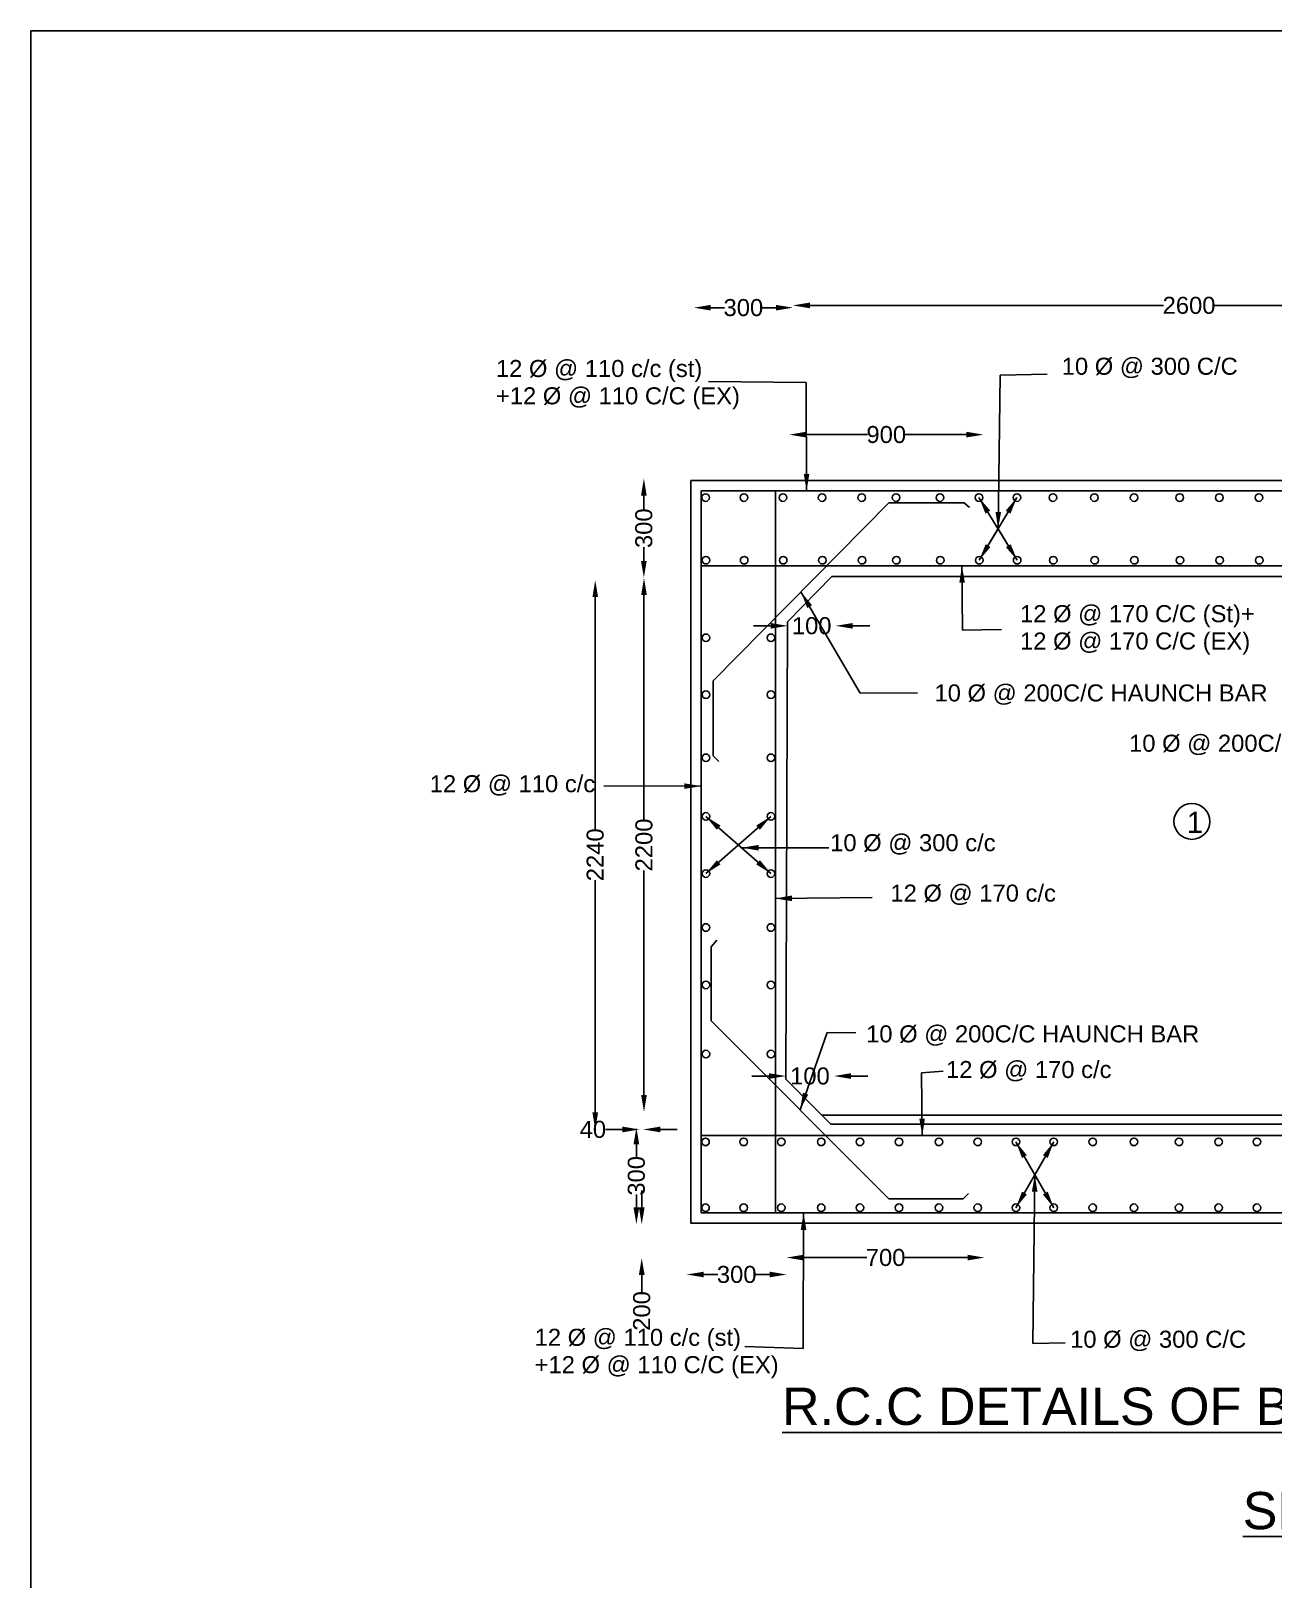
# Model space of a CAD drawing. Header units: millimetres. Extents: x 1711621 to 1731971, y 45609180 to 45623736.
# Drawn here: x 1711621 to 1717462, y 45616458 to 45623736 of the extents above; entities that cross this region are included whole.
import ezdxf

# ---------------------------------------------------------------- set-up
doc = ezdxf.new("R2010")
doc.units = ezdxf.units.MM
doc.header["$MEASUREMENT"] = 0
for name, color, linetype in [('DIMENSIONS', 7, 'Continuous'), ('DRAWING', 2, 'Continuous'), ('TEXT', 7, 'Continuous')]:
    doc.layers.add(name, color=color, linetype=linetype)
doc.styles.get("Standard").update_dxf_attribs({"font": 'arial.ttf', "height": 80})
doc.dimstyles.get("Standard").update_dxf_attribs({"dimtxt": 80, "dimasz": 80, "dimexe": 0.18, "dimexo": 0.0625, "dimgap": 0.09, "dimtad": 0, "dimdec": 0, "dimzin": 0, "dimdsep": 46, "dimtxsty": 'Standard', "dimcen": 0.09, "dimse1": 1, "dimse2": 1, "dimadec": 0, "dimazin": 0, "dimtfac": 1, "dimtdec": 0, "dimtofl": 0, "dimtmove": 0, "dimatfit": 3, "dimfxl": 1, "dimtolj": 1, "dimtzin": 0, "dimarcsym": 0})

# ---------------------------------------------------------------- blocks, each defined once
blk = doc.blocks.new('*D54')
at = {"layer": 'Defpoints', "color": 0, "transparency": 16777216}
for p in [(1715204.5, 45622434.7), (1714738.3, 45622354.7), (1715204.5, 45622360)]:
    blk.add_point(p, dxfattribs=at)
at = {"layer": 'DIMENSIONS', "color": 0, "lineweight": -2, "transparency": 16777216}
for p, q in [((1714818.3, 45622434.7), (1714883.1, 45622434.7)), ((1715124.5, 45622434.7), (1715059.7, 45622434.7))]:
    blk.add_line(p, q, dxfattribs=at)
at = {"layer": 'DIMENSIONS', "color": 0, "transparency": 16777216}
for points in [[(1714818.3, 45622448), (1714818.3, 45622421.3), (1714738.3, 45622434.7)], [(1715124.5, 45622448), (1715124.5, 45622421.3), (1715204.5, 45622434.7)]]:
    blk.add_solid(points, dxfattribs=at)
at = {"layer": 'DIMENSIONS', "color": 0, "transparency": 16777216, "insert": (1714971.4, 45622434.7), "char_height": 80, "attachment_point": 5}
blk.add_mtext('\\A1;300', dxfattribs=at)
blk = doc.blocks.new('*D55')
at = {"layer": 'Defpoints', "color": 0, "transparency": 16777216}
for p in [(1718929.9, 45622445.3), (1715204.5, 45622360), (1718929.9, 45622359)]:
    blk.add_point(p, dxfattribs=at)
at = {"layer": 'DIMENSIONS', "color": 0, "lineweight": -2, "transparency": 16777216}
for p, q in [((1715284.5, 45622445.3), (1716947.1, 45622445.3)), ((1718849.9, 45622445.3), (1717187.2, 45622445.3))]:
    blk.add_line(p, q, dxfattribs=at)
at = {"layer": 'DIMENSIONS', "color": 0, "transparency": 16777216}
for points in [[(1715284.5, 45622458.7), (1715284.5, 45622432), (1715204.5, 45622445.3)], [(1718849.9, 45622458.7), (1718849.9, 45622432), (1718929.9, 45622445.3)]]:
    blk.add_solid(points, dxfattribs=at)
at = {"layer": 'DIMENSIONS', "color": 0, "transparency": 16777216, "insert": (1717067.2, 45622445.3), "char_height": 80, "attachment_point": 5}
blk.add_mtext('\\A1;2600', dxfattribs=at)
blk = doc.blocks.new('*D76')
at = {"layer": 'Defpoints', "color": 0, "transparency": 16777216}
for p in [(1715186.6, 45621837.9), (1715186.6, 45621813.1), (1716100.3, 45621809)]:
    blk.add_point(p, dxfattribs=at)
at = {"layer": 'DIMENSIONS', "color": 0, "lineweight": -2, "transparency": 16777216}
for p, q in [((1715266.6, 45621837.9), (1715555.1, 45621837.9)), ((1716020.3, 45621837.9), (1715731.7, 45621837.9))]:
    blk.add_line(p, q, dxfattribs=at)
at = {"layer": 'DIMENSIONS', "color": 0, "transparency": 16777216}
for points in [[(1715266.6, 45621851.3), (1715266.6, 45621824.6), (1715186.6, 45621837.9)], [(1716020.3, 45621851.3), (1716020.3, 45621824.6), (1716100.3, 45621837.9)]]:
    blk.add_solid(points, dxfattribs=at)
at = {"layer": 'DIMENSIONS', "color": 0, "transparency": 16777216, "insert": (1715643.4, 45621837.9), "char_height": 80, "attachment_point": 5}
blk.add_mtext('\\A1;900', dxfattribs=at)
blk = doc.blocks.new('*D77')
at = {"layer": 'Defpoints', "color": 0, "transparency": 16777216}
for p in [(1714485.2, 45621631.7), (1714503.5, 45621164), (1714503.5, 45621164)]:
    blk.add_point(p, dxfattribs=at)
at = {"layer": 'DIMENSIONS', "color": 0, "lineweight": -2, "transparency": 16777216}
for p, q in [((1714503.5, 45621551.7), (1714503.5, 45621486.2)), ((1714503.5, 45621244), (1714503.5, 45621309.6))]:
    blk.add_line(p, q, dxfattribs=at)
at = {"layer": 'DIMENSIONS', "color": 0, "transparency": 16777216}
for points in [[(1714490.1, 45621551.7), (1714516.8, 45621551.7), (1714503.5, 45621631.7)], [(1714490.1, 45621244), (1714516.8, 45621244), (1714503.5, 45621164)]]:
    blk.add_solid(points, dxfattribs=at)
at = {"layer": 'DIMENSIONS', "color": 0, "transparency": 16777216, "insert": (1714503.5, 45621397.9), "char_height": 80, "attachment_point": 5, "rotation": 90}
blk.add_mtext('\\A1;300', dxfattribs=at)
blk = doc.blocks.new('*D78')
at = {"layer": 'Defpoints', "color": 0, "transparency": 16777216}
for p in [(1714503.5, 45621164), (1714482.2, 45618653.5), (1714504.1, 45618653.5)]:
    blk.add_point(p, dxfattribs=at)
at = {"layer": 'DIMENSIONS', "color": 0, "lineweight": -2, "transparency": 16777216}
for p, q in [((1714504.1, 45621084), (1714504.1, 45620028.9)), ((1714504.1, 45618733.5), (1714504.1, 45619788.7))]:
    blk.add_line(p, q, dxfattribs=at)
at = {"layer": 'DIMENSIONS', "color": 0, "transparency": 16777216}
for points in [[(1714490.8, 45621084), (1714517.5, 45621084), (1714504.1, 45621164)], [(1714490.8, 45618733.5), (1714517.5, 45618733.5), (1714504.1, 45618653.5)]]:
    blk.add_solid(points, dxfattribs=at)
at = {"layer": 'DIMENSIONS', "color": 0, "transparency": 16777216, "insert": (1714504.1, 45619908.8), "char_height": 80, "attachment_point": 5, "rotation": 90}
blk.add_mtext('\\A1;2200', dxfattribs=at)
blk = doc.blocks.new('*D79')
at = {"layer": 'Defpoints', "color": 0, "transparency": 16777216}
for p in [(1714489.9, 45618125.1), (1714493.5, 45617967.1), (1714493.5, 45617967.1)]:
    blk.add_point(p, dxfattribs=at)
at = {"layer": 'DIMENSIONS', "color": 0, "lineweight": -2, "transparency": 16777216}
for p, q in [((1714493.5, 45618205.1), (1714493.5, 45618285.1)), ((1714493.5, 45617887.1), (1714493.5, 45617807.1))]:
    blk.add_line(p, q, dxfattribs=at)
at = {"layer": 'DIMENSIONS', "color": 0, "transparency": 16777216}
for points in [[(1714480.2, 45618205.1), (1714506.9, 45618205.1), (1714493.5, 45618125.1)], [(1714480.2, 45617887.1), (1714506.9, 45617887.1), (1714493.5, 45617967.1)]]:
    blk.add_solid(points, dxfattribs=at)
at = {"layer": 'DIMENSIONS', "color": 0, "transparency": 16777216, "insert": (1714493.5, 45617718.1), "char_height": 80, "attachment_point": 5, "rotation": 90}
blk.add_mtext('\\A1;200', dxfattribs=at)
blk = doc.blocks.new('*D80')
at = {"layer": 'Defpoints', "color": 0, "transparency": 16777216}
for p in [(1714468.3, 45618581.3), (1714468.3, 45618581.3), (1714489.9, 45618125.1)]:
    blk.add_point(p, dxfattribs=at)
at = {"layer": 'DIMENSIONS', "color": 0, "lineweight": -2, "transparency": 16777216}
for p, q in [((1714468.3, 45618501.3), (1714468.3, 45618441.5)), ((1714468.3, 45618205.1), (1714468.3, 45618264.9))]:
    blk.add_line(p, q, dxfattribs=at)
at = {"layer": 'DIMENSIONS', "color": 0, "transparency": 16777216}
for points in [[(1714454.9, 45618501.3), (1714481.6, 45618501.3), (1714468.3, 45618581.3)], [(1714454.9, 45618205.1), (1714481.6, 45618205.1), (1714468.3, 45618125.1)]]:
    blk.add_solid(points, dxfattribs=at)
at = {"layer": 'DIMENSIONS', "color": 0, "transparency": 16777216, "insert": (1714468.3, 45618353.2), "char_height": 80, "attachment_point": 5, "rotation": 90}
blk.add_mtext('\\A1;300', dxfattribs=at)
blk = doc.blocks.new('*D81')
at = {"layer": 'Defpoints', "color": 0, "transparency": 16777216}
for p in [(1714500.8, 45618673.7), (1714482.6, 45618576.3), (1714482.6, 45618571.3)]:
    blk.add_point(p, dxfattribs=at)
at = {"layer": 'DIMENSIONS', "color": 0, "lineweight": -2, "transparency": 16777216}
for p, q in [((1714402.6, 45618571.3), (1714322.6, 45618571.3)), ((1714580.8, 45618571.3), (1714660.8, 45618571.3))]:
    blk.add_line(p, q, dxfattribs=at)
at = {"layer": 'DIMENSIONS', "color": 0, "transparency": 16777216}
for points in [[(1714402.6, 45618584.6), (1714402.6, 45618558), (1714482.6, 45618571.3)], [(1714580.8, 45618584.6), (1714580.8, 45618558), (1714500.8, 45618571.3)]]:
    blk.add_solid(points, dxfattribs=at)
at = {"layer": 'DIMENSIONS', "color": 0, "transparency": 16777216, "insert": (1714263.7, 45618571.3), "char_height": 80, "attachment_point": 5}
blk.add_mtext('\\A1;40', dxfattribs=at)
blk = doc.blocks.new('*D82')
at = {"layer": 'Defpoints', "color": 0, "transparency": 16777216}
for p in [(1714274.9, 45621154.1), (1714337.5, 45621154.1), (1714322.5, 45618571.3)]:
    blk.add_point(p, dxfattribs=at)
at = {"layer": 'DIMENSIONS', "color": 0, "lineweight": -2, "transparency": 16777216}
for p, q in [((1714274.9, 45621074.1), (1714274.9, 45619982.8)), ((1714274.9, 45618651.3), (1714274.9, 45619742.6))]:
    blk.add_line(p, q, dxfattribs=at)
at = {"layer": 'DIMENSIONS', "color": 0, "transparency": 16777216}
for points in [[(1714261.6, 45621074.1), (1714288.3, 45621074.1), (1714274.9, 45621154.1)], [(1714261.6, 45618651.3), (1714288.3, 45618651.3), (1714274.9, 45618571.3)]]:
    blk.add_solid(points, dxfattribs=at)
at = {"layer": 'DIMENSIONS', "color": 0, "transparency": 16777216, "insert": (1714274.9, 45619862.7), "char_height": 80, "attachment_point": 5, "rotation": 90}
blk.add_mtext('\\A1;2240', dxfattribs=at)
blk = doc.blocks.new('*D83')
at = {"layer": 'Defpoints', "color": 0, "transparency": 16777216}
for p in [(1715179.3, 45620929.6), (1715406.1, 45620939), (1715406.1, 45620928.1)]:
    blk.add_point(p, dxfattribs=at)
at = {"layer": 'DIMENSIONS', "color": 0, "lineweight": -2, "transparency": 16777216}
for p, q in [((1715099.3, 45620939), (1715019.3, 45620939)), ((1715486.1, 45620939), (1715566.1, 45620939))]:
    blk.add_line(p, q, dxfattribs=at)
at = {"layer": 'DIMENSIONS', "color": 0, "transparency": 16777216}
for points in [[(1715099.3, 45620952.3), (1715099.3, 45620925.6), (1715179.3, 45620939)], [(1715486.1, 45620952.3), (1715486.1, 45620925.6), (1715406.1, 45620939)]]:
    blk.add_solid(points, dxfattribs=at)
at = {"layer": 'DIMENSIONS', "color": 0, "transparency": 16777216, "insert": (1715292.7, 45620939), "char_height": 80, "attachment_point": 5}
blk.add_mtext('\\A1;100', dxfattribs=at)
blk = doc.blocks.new('*D84')
at = {"layer": 'Defpoints', "color": 0, "transparency": 16777216}
for p in [(1715171.6, 45618829.3), (1715397.1, 45618822.4), (1715397.1, 45618822.4)]:
    blk.add_point(p, dxfattribs=at)
at = {"layer": 'DIMENSIONS', "color": 0, "lineweight": -2, "transparency": 16777216}
for p, q in [((1715091.6, 45618822.4), (1715011.6, 45618822.4)), ((1715477.1, 45618822.4), (1715557.1, 45618822.4))]:
    blk.add_line(p, q, dxfattribs=at)
at = {"layer": 'DIMENSIONS', "color": 0, "transparency": 16777216}
for points in [[(1715091.6, 45618835.7), (1715091.6, 45618809.1), (1715171.6, 45618822.4)], [(1715477.1, 45618835.7), (1715477.1, 45618809.1), (1715397.1, 45618822.4)]]:
    blk.add_solid(points, dxfattribs=at)
at = {"layer": 'DIMENSIONS', "color": 0, "transparency": 16777216, "insert": (1715284.4, 45618822.4), "char_height": 80, "attachment_point": 5}
blk.add_mtext('\\A1;100', dxfattribs=at)
blk = doc.blocks.new('*D85')
at = {"layer": 'Defpoints', "color": 0, "transparency": 16777216}
for p in [(1714705.1, 45617860.3), (1715174.9, 45617889.4), (1715174.9, 45617860.3)]:
    blk.add_point(p, dxfattribs=at)
at = {"layer": 'DIMENSIONS', "color": 0, "lineweight": -2, "transparency": 16777216}
for p, q in [((1714785.1, 45617889.4), (1714851.7, 45617889.4)), ((1715094.9, 45617889.4), (1715028.3, 45617889.4))]:
    blk.add_line(p, q, dxfattribs=at)
at = {"layer": 'DIMENSIONS', "color": 0, "transparency": 16777216}
for points in [[(1714785.1, 45617902.7), (1714785.1, 45617876.1), (1714705.1, 45617889.4)], [(1715094.9, 45617902.7), (1715094.9, 45617876.1), (1715174.9, 45617889.4)]]:
    blk.add_solid(points, dxfattribs=at)
at = {"layer": 'DIMENSIONS', "color": 0, "transparency": 16777216, "insert": (1714940, 45617889.4), "char_height": 80, "attachment_point": 5}
blk.add_mtext('\\A1;300', dxfattribs=at)
blk = doc.blocks.new('*D86')
at = {"layer": 'Defpoints', "color": 0, "transparency": 16777216}
for p in [(1716105.7, 45617969), (1715174.9, 45617889.4), (1716105.7, 45617875.9)]:
    blk.add_point(p, dxfattribs=at)
at = {"layer": 'DIMENSIONS', "color": 0, "lineweight": -2, "transparency": 16777216}
for p, q in [((1715254.9, 45617969), (1715552.3, 45617969)), ((1716025.7, 45617969), (1715728.3, 45617969))]:
    blk.add_line(p, q, dxfattribs=at)
at = {"layer": 'DIMENSIONS', "color": 0, "transparency": 16777216}
for points in [[(1715254.9, 45617982.3), (1715254.9, 45617955.6), (1715174.9, 45617969)], [(1716025.7, 45617982.3), (1716025.7, 45617955.6), (1716105.7, 45617969)]]:
    blk.add_solid(points, dxfattribs=at)
at = {"layer": 'DIMENSIONS', "color": 0, "transparency": 16777216, "insert": (1715640.3, 45617969), "char_height": 80, "attachment_point": 5}
blk.add_mtext('\\A1;700', dxfattribs=at)

msp = doc.modelspace()

# ---------------------------------------------------------------- linework, layer by layer
at = {"layer": 'DIMENSIONS', "color": 0}
msp.add_lwpolyline([(1731914.9, 45609179.9), (1711621.4, 45609179.9), (1711621.4, 45623735.6), (1731914.9, 45623735.6)], close=True, dxfattribs=at)
msp.add_circle((1717080.4, 45620019.4), 84.2, dxfattribs=at)
at = {"layer": 'DRAWING', "color": 0}
for points in [[(1714724.7, 45621622.2), (1723580.9, 45621622.2), (1723580.9, 45618130.3), (1714724.7, 45618130.3)], [(1714773.4, 45621573.5), (1723532.2, 45621573.5), (1723532.2, 45618179.1), (1714773.4, 45618179.1)]]:
    msp.add_lwpolyline(points, close=True, dxfattribs=at)
for points in [[(1715122.8, 45621573.5), (1715122.8, 45618179.1)], [(1714855.6, 45620301.1), (1714829, 45620328), (1714829, 45620680.2), (1715655.9, 45621516.7), (1716009.8, 45621516.7), (1716035.5, 45621494.9)], [(1714773.4, 45621221.8), (1723532.2, 45621221.8)], [(1715179.4, 45620958.1), (1715387.7, 45621170.3), (1718727.9, 45621170.3), (1718931.5, 45620960.5), (1718931.5, 45618809.9), (1718723.5, 45618595.5), (1715382.5, 45618595.5), (1715171.6, 45618807.1), (1715179.4, 45620958.1)], [(1714847.1, 45619461.6), (1714819.9, 45619430.6), (1714819.9, 45619082.6), (1715655.7, 45618245.8), (1716004.6, 45618245.8), (1716030.4, 45618270.2)], [(1715340.3, 45618637.8), (1718764.5, 45618637.8)], [(1714773.4, 45618542.2), (1723532.2, 45618542.2)]]:
    msp.add_lwpolyline(points, dxfattribs=at)
for centre in [(1714793.7, 45621542), (1714973.8, 45621542), (1715157.2, 45621542), (1715341.8, 45621542), (1715528.3, 45621542), (1715689.7, 45621542), (1715895.7, 45621542), (1716079.4, 45621542), (1716257.5, 45621542), (1716427.3, 45621542), (1716622.2, 45621542), (1716808.7, 45621542), (1717023, 45621542), (1717209.5, 45621542), (1717396, 45621542), (1714795.1, 45621247.6), (1714975.2, 45621247.6), (1715158.6, 45621247.6), (1715343.2, 45621247.6), (1715529.7, 45621247.6), (1715691.1, 45621247.6), (1715897.1, 45621247.6), (1716080.8, 45621247.6), (1716258.9, 45621247.6), (1716428.7, 45621247.6), (1716623.6, 45621247.6), (1716810.1, 45621247.6), (1717024.4, 45621247.6), (1717210.9, 45621247.6), (1717397.4, 45621247.6), (1714795.1, 45620882.7), (1715100.8, 45620882.7), (1714795.1, 45620615.5), (1715100.8, 45620615.5), (1714795.1, 45620318.5), (1715100.8, 45620318.5), (1714795.1, 45620043.1), (1715100.8, 45620043.1), (1714795.1, 45619774.5), (1715100.8, 45619774.5), (1714795.1, 45619520.8), (1715100.8, 45619520.8), (1714795.1, 45619250.9), (1715100.8, 45619250.9), (1714795.1, 45618925.6), (1715100.8, 45618925.6), (1714793.4, 45618513.1), (1714972.8, 45618513.1), (1715149.3, 45618513.1), (1715337.3, 45618513.1), (1715519.5, 45618513.1), (1715703.2, 45618513.1), (1715891.1, 45618513.1), (1716073.7, 45618513.1), (1716253.1, 45618513.1), (1716431.1, 45618513.1), (1716614.2, 45618513.1), (1716808, 45618513.1), (1717020.4, 45618513.1), (1717206, 45618513.1), (1717386.5, 45618513.1), (1714793.4, 45618203.2), (1714972.8, 45618203.2), (1715149.3, 45618203.2), (1715337.3, 45618203.2), (1715519.5, 45618203.2), (1715703.2, 45618203.2), (1715891.1, 45618203.2), (1716073.7, 45618203.2), (1716253.1, 45618203.2), (1716431.1, 45618203.2), (1716614.2, 45618203.2), (1716808, 45618203.2), (1717020.4, 45618203.2), (1717206, 45618203.2), (1717386.5, 45618203.2)]:
    msp.add_circle(centre, 17.9, dxfattribs=at)

# ---------------------------------------------------------------- texts
at = {"layer": 'DIMENSIONS', "color": 0}
msp.add_text('1', height=100, dxfattribs=at).set_placement((1717056.1, 45619965.5))
at = {"layer": 'TEXT', "color": 0}
for s, height, p in [('12 Ø @ 110 c/c (st)', 80, (1713807.8, 45622108.9)), ('10 Ø @ 300 C/C', 80, (1716468.5, 45622119.4)), ('+12 Ø @ 110 C/C (EX)', 80, (1713807.8, 45621980.4)), ('12 Ø @ 170 C/C (St)+', 80, (1716272.4, 45620956.2)), ('12 Ø @ 170 C/C (EX)', 80, (1716272.4, 45620827.7)), ('10 Ø @ 200C/C HAUNCH BAR', 80, (1715870.1, 45620583.6)), ('10 Ø @ 200C/C HAUNCH BAR', 80, (1716785.2, 45620347.2)), ('12 Ø @ 110 c/c', 80, (1713496.6, 45620156.7)), ('10 Ø @ 300 c/c', 80, (1715379.5, 45619879.4)), ('12 Ø @ 170 c/c', 80, (1715662.9, 45619642.5)), ('10 Ø @ 200C/C HAUNCH BAR', 80, (1715548.6, 45618980.8)), ('12 Ø @ 170 c/c', 80, (1715924.4, 45618813.2)), ('12 Ø @ 110 c/c (st)', 80, (1713989.8, 45617554.2)), ('10 Ø @ 300 C/C', 80, (1716507.9, 45617545.2)), ('+12 Ø @ 110 C/C (EX)', 80, (1713989.8, 45617425.6)), ('%%UR.C.C DETAILS OF BOX UNDER CANAL (2 VENTS  OF 2.6 M X 2.20 M)', 175, (1715153.2, 45617182.4)), ('%%USECTION"1-1"', 175, (1717319.6, 45616692))]:
    msp.add_text(s, height=height, dxfattribs=at).set_placement(p)

# ---------------------------------------------------------------- dimensions: what is measured, and where the dimension line sits
at = {"layer": 'DIMENSIONS', "color": 0}
for base, p1, p2, text, picture, middle in [((1715204.5, 45622434.7), (1714738.3, 45622354.7), (1715204.5, 45622360), '300', '*D54', (1714971.4, 45622434.7)), ((1718929.9, 45622445.3), (1715204.5, 45622360), (1718929.9, 45622359), '2600', '*D55', (1717067.2, 45622445.3)), ((1715186.6, 45621837.9), (1716100.3, 45621809), (1715186.6, 45621813.1), '900', '*D76', (1715643.4, 45621837.9)), ((1715406.1, 45620939), (1715179.3, 45620929.6), (1715406.1, 45620928.1), '100', '*D83', (1715292.7, 45620939)), ((1715397.1, 45618822.4), (1715171.6, 45618829.3), (1715397.1, 45618822.4), '100', '*D84', (1715284.4, 45618822.4)), ((1714482.6, 45618571.3), (1714500.8, 45618673.7), (1714482.6, 45618576.3), '40', '*D81', (1714263.7, 45618571.3)), ((1716105.7, 45617969), (1715174.9, 45617889.4), (1716105.7, 45617875.9), '700', '*D86', (1715640.3, 45617969)), ((1715174.9, 45617889.4), (1714705.1, 45617860.3), (1715174.9, 45617860.3), '300', '*D85', (1714940, 45617889.4))]:
    dim = msp.add_linear_dim(base=base, p1=p1, p2=p2, text=text, dimstyle='Standard', dxfattribs=at)
    dim.commit()
    dim.dimension.update_dxf_attribs({"geometry": picture, "text_midpoint": middle})
for base, p1, p2, text, picture, middle in [((1714503.5, 45621164), (1714485.2, 45621631.7), (1714503.5, 45621164), '300', '*D77', (1714503.5, 45621397.9)), ((1714274.9, 45621154.1), (1714322.5, 45618571.3), (1714337.5, 45621154.1), '2240', '*D82', (1714274.9, 45619862.7)), ((1714504.1, 45618653.5), (1714503.5, 45621164), (1714482.2, 45618653.5), '2200', '*D78', (1714504.1, 45619908.8)), ((1714468.3, 45618581.3), (1714489.9, 45618125.1), (1714468.3, 45618581.3), '300', '*D80', (1714468.3, 45618353.2)), ((1714493.5, 45617967.1), (1714489.9, 45618125.1), (1714493.5, 45617967.1), '200', '*D79', (1714493.5, 45617718.1))]:
    dim = msp.add_linear_dim(base=base, p1=p1, p2=p2, angle=90, text=text, dimstyle='Standard', dxfattribs=at)
    dim.commit()
    dim.dimension.update_dxf_attribs({"geometry": picture, "text_midpoint": middle})

# ---------------------------------------------------------------- leaders
for points in [[(1715268.8, 45621573.5), (1715266.7, 45622083.4), (1714807.4, 45622087.6)], [(1716169.2, 45621394.8), (1716178.4, 45622118.1), (1716399.9, 45622121.8)], [(1715999.5, 45621221.8), (1716001.4, 45620918.3), (1716185.1, 45620922)], [(1715242.4, 45621098.5), (1715521.2, 45620622.9), (1715791, 45620623.9)], [(1714773.4, 45620185.3), (1714314.7, 45620186.5)], [(1714962.6, 45619895.9), (1715373.4, 45619895.3)], [(1715119.9, 45619657.1), (1715577.2, 45619662.2)], [(1715237.8, 45618664.2), (1715365.4, 45619026.8), (1715500.7, 45619025.8)], [(1715812.9, 45618542.2), (1715809.1, 45618837), (1715911.7, 45618844.6)], [(1716342.1, 45618358.2), (1716332.8, 45617565.3), (1716484.1, 45617567.9)], [(1715254.7, 45618179.1), (1715252, 45617541.1), (1714978.5, 45617550.9)]]:
    msp.add_leader(points, dimstyle='Standard', override={"dimgap": 0.09, "dimtad": 0}, dxfattribs=at)
at = {"layer": 'DRAWING', "color": 0}
for points in [[(1716079.4, 45621542), (1716258.9, 45621247.6)], [(1716257.5, 45621542), (1716080.8, 45621247.6)], [(1716080.8, 45621247.6), (1716169.2, 45621394.8)], [(1716258.9, 45621247.6), (1716169.2, 45621394.8)], [(1714795.1, 45619774.5), (1715100.8, 45620043.1)], [(1714795.1, 45620043.1), (1715100.8, 45619774.5)], [(1715100.8, 45620043.1), (1714948, 45619908.8)], [(1715100.8, 45619774.5), (1714948, 45619908.8)], [(1716431.1, 45618513.1), (1716253.1, 45618203.2)], [(1716253.1, 45618513.1), (1716431.1, 45618203.2)], [(1716253.1, 45618203.2), (1716342.1, 45618358.2)], [(1716431.1, 45618203.2), (1716342.1, 45618358.2)]]:
    msp.add_leader(points, dimstyle='Standard', override={"dimgap": 0.09, "dimtad": 0}, dxfattribs=at)

doc.saveas('drawing.dxf')
